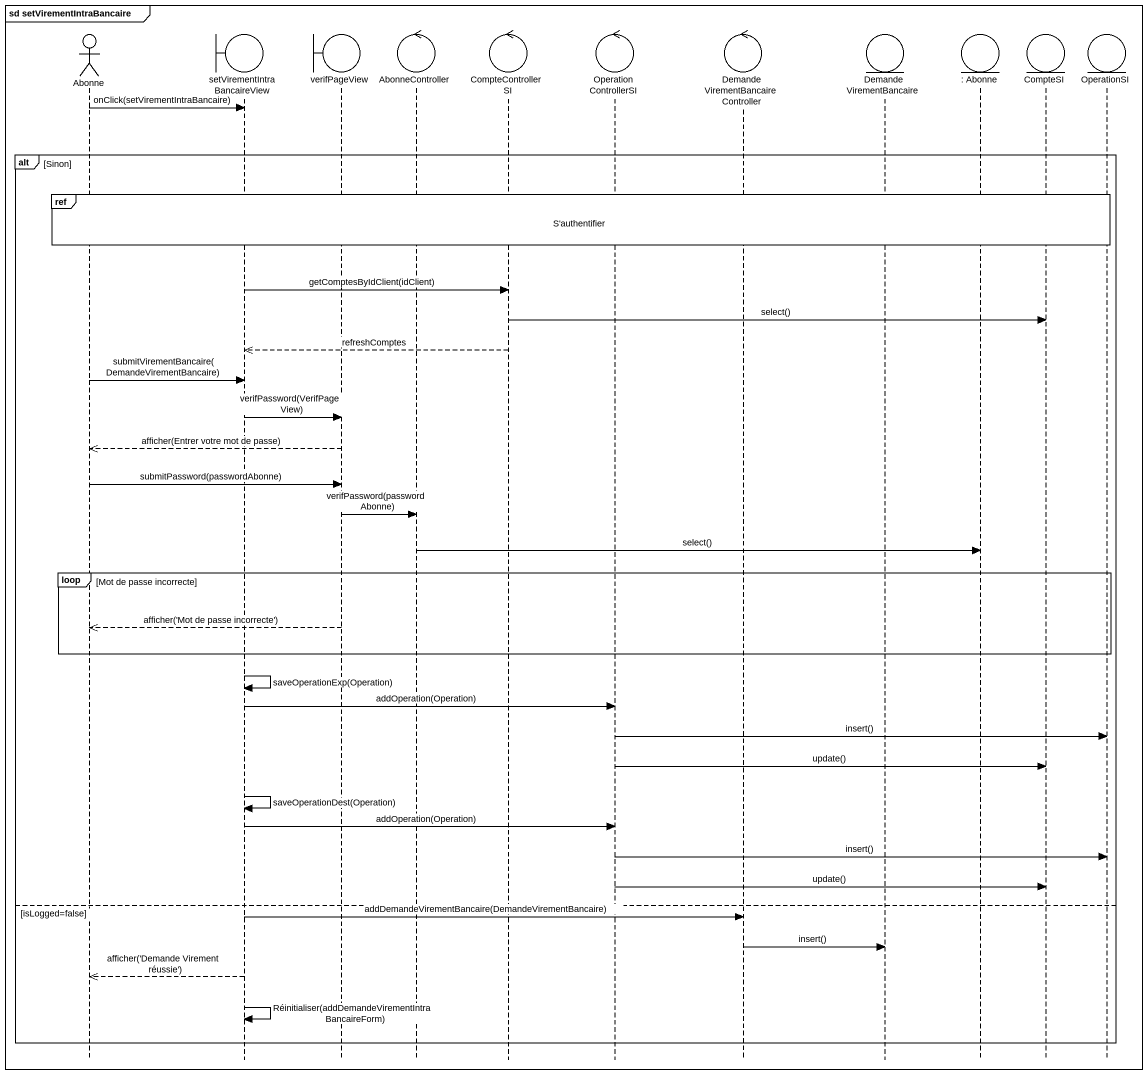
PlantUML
@startuml
mainframe sd setVirementIntraBancaire
hide footbox
actor Abonne
boundary setVirementIntraBancaireView
boundary verifPageView
control AbonneController
control CompteControllerSI
control OperationControllerSI
control "DemandeVirementBancaireController" as DemandeVirementBancaireContr
entity DemandeVirementBancaire
entity ": Abonne" as Abonne_2
entity CompteSI
entity OperationSI

Abonne -> setVirementIntraBancaireView : onClick(setVirementIntraBancaire)
alt Sinon
  ref over Abonne, setVirementIntraBancaireView, verifPageView, AbonneController, CompteControllerSI, OperationControllerSI, DemandeVirementBancaireContr, DemandeVirementBancaire, Abonne_2, CompteSI, OperationSI : S'authentifier
  setVirementIntraBancaireView -> CompteControllerSI : getComptesByIdClient(idClient)
  CompteControllerSI -> CompteSI : select()
  CompteControllerSI -->> setVirementIntraBancaireView : refreshComptes
  Abonne -> setVirementIntraBancaireView : submitVirementBancaire(DemandeVirementBancaire)
  setVirementIntraBancaireView -> verifPageView : verifPassword(VerifPageView)
  verifPageView -->> Abonne : afficher(Entrer votre mot de passe)
  Abonne -> verifPageView : submitPassword(passwordAbonne)
  verifPageView -> AbonneController : verifPassword(passwordAbonne)
  AbonneController -> Abonne_2 : select()
  loop Mot de passe incorrecte
    verifPageView -->> Abonne : afficher('Mot de passe incorrecte')
  end
  setVirementIntraBancaireView -> setVirementIntraBancaireView : saveOperationExp(Operation)
  setVirementIntraBancaireView -> OperationControllerSI : addOperation(Operation)
  OperationControllerSI -> OperationSI : insert()
  OperationControllerSI -> CompteSI : update()
  setVirementIntraBancaireView -> setVirementIntraBancaireView : saveOperationDest(Operation)
  setVirementIntraBancaireView -> OperationControllerSI : addOperation(Operation)
  OperationControllerSI -> OperationSI : insert()
  OperationControllerSI -> CompteSI : update()
else isLogged=false
  setVirementIntraBancaireView -> DemandeVirementBancaireContr : addDemandeVirementBancaire(DemandeVirementBancaire)
  DemandeVirementBancaireContr -> DemandeVirementBancaire : insert()
  setVirementIntraBancaireView -->> Abonne : afficher('Demande Virement réussie')
  setVirementIntraBancaireView -> setVirementIntraBancaireView : Réinitialiser(addDemandeVirementIntraBancaireForm)
end
@enduml
